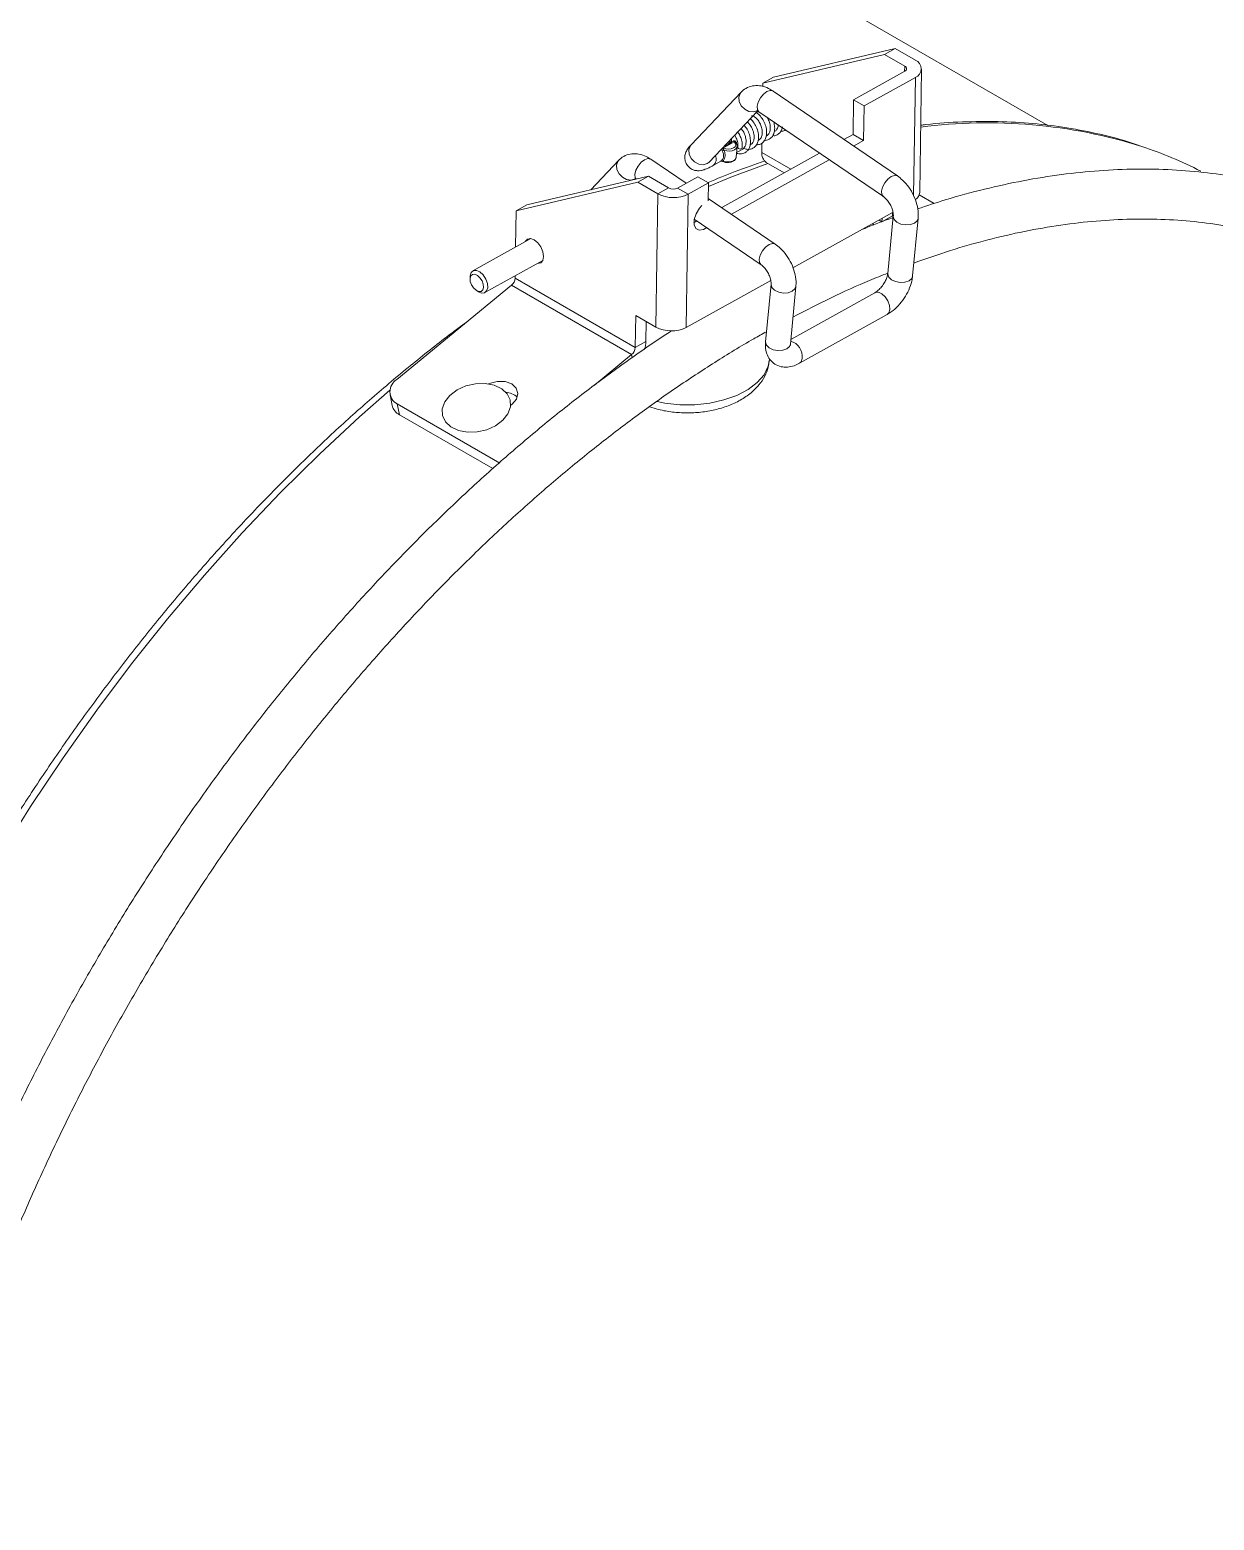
# Model space of a CAD drawing. Header units: inches. Extents: x 1 to 63.1, y 0.7 to 40.3.
# Drawn here: x 29.54 to 33.167, y 27.718 to 32.284 of the extents above; entities that cross this region are included whole.
import ezdxf

# ---------------------------------------------------------------- set-up
doc = ezdxf.new("R2010")
doc.units = ezdxf.units.IN
doc.header["$MEASUREMENT"] = 0
doc.layers.add('OBJECT', color=7, linetype='Continuous')

msp = doc.modelspace()

# ---------------------------------------------------------------- linework, layer by layer
at = {"layer": 'OBJECT', "linetype": 'Continuous', "lineweight": 15}
for p, q in [((32.6571, 31.9911, 1.1656), (30.457, 33.2612, 1.1656)), ((32.1572, 32.2084, 1.1656), (31.7847, 32.1207, 1.1656)), ((32.1897, 32.2265, 1.1656), (31.8171, 32.1388, 1.1656)), ((32.1572, 32.2084, 1.1656), (32.1897, 32.2265, 1.1656)), ((32.1572, 32.2084, 1.1656), (32.2191, 32.1726, 1.1656)), ((32.1897, 32.2265, 1.1656), (32.2516, 32.1907, 1.1656)), ((32.2191, 32.1569, 1.1656), (32.0624, 32.0696, 1.1656)), ((32.2191, 32.1726, 1.1656), (32.2189, 32.1568, 1.1656)), ((32.2651, 31.7858, 1.1656), (32.2708, 32.1639, 1.1656)), ((31.7847, 32.1207, 1.1656), (31.7845, 32.1103, 1.1656)), ((31.7847, 32.1207, 1.1656), (31.8171, 32.1388, 1.1656)), ((32.0949, 32.0509, 1.1656), (32.2516, 32.1382, 1.1656)), ((32.2516, 32.1382, 1.1656), (32.2462, 31.7767, 1.1656)), ((31.7179, 32.093, 1.1656), (31.5646, 31.9316, 1.1656)), ((32.1967, 31.8363, 1.1656), (31.8157, 32.0964, 1.1656)), ((32.0624, 32.0696, 1.1656), (32.0608, 31.9637, 1.1656)), ((32.0624, 32.0696, 1.1656), (32.0949, 32.0509, 1.1656)), ((31.6201, 31.8789, 1.1656), (31.7679, 32.0344, 1.1656)), ((31.7719, 32.0336, 1.1656), (31.7643, 32.0294, 1.1656)), ((31.7726, 32.0332, 1.1656), (32.1536, 31.7731, 1.1656)), ((32.0933, 31.945, 1.1656), (32.0949, 32.0509, 1.1656)), ((31.8196, 31.9726, 1.1656), (31.8239, 31.975, 1.1656)), ((31.6715, 31.9267, 1.1656), (31.6644, 31.9228, 1.1656)), ((31.6665, 31.9277, 1.1656), (31.6693, 31.9293, 1.1656)), ((31.6704, 31.9279, 1.1656), (31.6693, 31.9293, 1.1656)), ((31.6715, 31.9267, 1.1656), (31.6704, 31.9279, 1.1656)), ((31.6715, 31.9267, 1.1656), (31.6806, 31.9318, 1.1656)), ((31.6806, 31.9318, 1.1656), (31.6896, 31.9368, 1.1656)), ((31.6874, 31.9394, 1.1656), (31.6945, 31.9434, 1.1656)), ((31.6883, 31.9378, 1.1656), (31.6874, 31.9394, 1.1656)), ((31.6896, 31.9368, 1.1656), (31.6883, 31.9378, 1.1656)), ((31.6967, 31.9408, 1.1656), (31.6896, 31.9368, 1.1656)), ((31.7026, 31.8935, 1.1656), (31.7058, 31.9268, 1.1656)), ((31.704, 31.9082, 1.1656), (31.725, 31.9199, 1.1656)), ((31.7058, 31.9273, 1.1656), (31.7058, 31.9268, 1.1656)), ((31.7456, 31.9313, 1.1656), (31.7497, 31.9337, 1.1656)), ((31.7702, 31.9451, 1.1656), (31.7738, 31.9471, 1.1656)), ((31.7819, 31.937, 1.1656), (31.7815, 31.9086, 1.1656)), ((31.7947, 31.9587, 1.1656), (31.7992, 31.9612, 1.1656)), ((32.0608, 31.9637, 1.1656), (32.0329, 31.9482, 1.1656)), ((32.0608, 31.9637, 1.1656), (32.0933, 31.945, 1.1656)), ((32.0626, 31.9279, 1.1656), (32.0933, 31.945, 1.1656)), ((31.3435, 31.8844, 1.1656), (31.2575, 31.7939, 1.1656)), ((31.5496, 31.8139, 1.1656), (31.4413, 31.8878, 1.1656)), ((31.6327, 31.8685, 1.1656), (31.6555, 31.8812, 1.1656)), ((31.9582, 31.9065, 1.1656), (31.6585, 31.7396, 1.1656)), ((31.6882, 31.7193, 1.1656), (31.9879, 31.8862, 1.1656)), ((31.7815, 31.9086, 1.1656), (31.8701, 31.8575, 1.1656)), ((31.7951, 31.8777, 1.1656), (31.8497, 31.8461, 1.1656)), ((31.4339, 31.8354, 1.1656), (31.0613, 31.7477, 1.1656)), ((31.4014, 31.8173, 1.1656), (31.4339, 31.8354, 1.1656)), ((31.4339, 31.8354, 1.1656), (31.4958, 31.7996, 1.1656)), ((31.5235, 31.7994, 1.1656), (31.5858, 31.8341, 1.1656)), ((31.5858, 31.8341, 1.1656), (31.6183, 31.8153, 1.1656)), ((31.4014, 31.8173, 1.1656), (31.0289, 31.7296, 1.1656)), ((31.4014, 31.8173, 1.1656), (31.4633, 31.7816, 1.1656)), ((31.4633, 31.7816, 1.1656), (31.4572, 31.3731, 1.1656)), ((31.4633, 31.7816, 1.1656), (31.4958, 31.7996, 1.1656)), ((31.5235, 31.7994, 1.1656), (31.5559, 31.7806, 1.1656)), ((31.5559, 31.7806, 1.1656), (31.6183, 31.8153, 1.1656)), ((31.6183, 31.8153, 1.1656), (31.6174, 31.7597, 1.1656)), ((31.0289, 31.7296, 1.1656), (31.0613, 31.7477, 1.1656)), ((31.5559, 31.7806, 1.1656), (31.5498, 31.3722, 1.1656)), ((31.8223, 31.6277, 1.1656), (31.6176, 31.7675, 1.1656)), ((32.2635, 31.7781, 1.1656), (32.309, 31.7518, 1.1656)), ((31.0289, 31.7296, 1.1656), (31.0272, 31.6187, 1.1656)), ((31.5827, 31.6986, 1.1656), (31.5736, 31.6923, 1.1656)), ((31.5746, 31.7041, 1.1656), (31.7791, 31.5645, 1.1656)), ((31.8768, 31.5544, 1.1656), (32.1832, 31.7251, 1.1656)), ((32.1406, 31.7013, 1.1656), (32.1495, 31.6962, 1.1656)), ((32.182, 31.7143, 1.1656), (32.1495, 31.6962, 1.1656)), ((32.1497, 31.7064, 1.1656), (32.1495, 31.6962, 1.1656)), ((32.1841, 31.7136, 1.1656), (32.1672, 31.5372, 1.1656)), ((32.1821, 31.7245, 1.1656), (32.182, 31.7143, 1.1656)), ((32.1837, 31.7092, 1.1656), (32.1825, 31.7099, 1.1656)), ((32.2433, 31.5299, 1.1656), (32.2603, 31.7063, 1.1656)), ((31.0736, 31.6446, 1.1656), (30.8964, 31.5458, 1.1656)), ((32.1202, 31.69, 1.1656), (32.1256, 31.6869, 1.1656)), ((30.9336, 31.479, 1.1656), (31.1108, 31.5777, 1.1656)), ((30.8879, 31.5275, 1.1656), (30.8879, 31.5202, 1.1656)), ((31.0259, 31.5304, 1.1656), (31.0258, 31.5232, 1.1656)), ((31.3938, 31.3107, 1.1656), (31.0258, 31.5232, 1.1656)), ((31.5498, 31.3722, 1.1656), (31.8087, 31.5164, 1.1656)), ((31.0148, 31.5015, 1.1656), (30.6635, 31.2125, 1.1656)), ((30.9074, 31.4853, 1.1656), (30.9135, 31.4815, 1.1656)), ((31.0148, 31.5015, 1.1656), (31.3828, 31.289, 1.1656)), ((31.8097, 31.505, 1.1656), (31.7927, 31.3286, 1.1656)), ((31.8689, 31.3213, 1.1656), (31.8859, 31.4976, 1.1656)), ((32.1279, 31.4787, 1.1656), (31.8702, 31.3351, 1.1656)), ((31.3953, 31.4089, 1.1656), (31.3938, 31.3107, 1.1656)), ((31.3953, 31.4089, 1.1656), (31.4572, 31.3731, 1.1656)), ((31.4272, 31.3904, 1.1656), (31.4263, 31.3288, 1.1656)), ((31.8968, 31.2623, 1.1656), (32.1652, 31.4118, 1.1656)), ((31.3938, 31.3107, 1.1656), (31.4263, 31.3288, 1.1656)), ((31.269, 31.1954, 1.1656), (31.3828, 31.289, 1.1656)), ((31.3828, 31.289, 1.1656), (31.3847, 31.2798, 1.1656)), ((30.6427, 31.1658, 1.1656), (30.6494, 31.133, 1.1656)), ((30.6647, 31.1377, 1.1656), (30.9786, 30.9565, 1.1656)), ((30.6647, 31.1377, 1.1656), (30.6714, 31.1049, 1.1656)), ((30.6714, 31.1049, 1.1656), (30.9578, 30.9396, 1.1656)), ((31.0128, 31.1337, 1.1656), (31.0165, 31.1368, 1.1656))]:
    msp.add_line(p, q, dxfattribs=at)
at = {"layer": 'OBJECT', "linetype": 'Continuous', "lineweight": 15, "elevation": 1.1656, "flags": 128}
for points in [[(31.7179, 32.093), (31.7151, 32.0894), (31.7111, 32.0778), (31.7123, 32.0645), (31.7186, 32.0516), (31.729, 32.0409), (31.742, 32.0341), (31.7555, 32.0323), (31.7675, 32.0357)], [(31.797, 32.0948), (31.7865, 32.0868), (31.7771, 32.0754), (31.7703, 32.0624), (31.7671, 32.0498), (31.7681, 32.0394), (31.7726, 32.0332)], [(31.8157, 32.0964), (31.8153, 32.0967), (31.8072, 32.0983), (31.797, 32.0948)], [(31.5646, 31.9316), (31.5618, 31.9281), (31.5577, 31.9165), (31.559, 31.9032), (31.5653, 31.8902), (31.5757, 31.8795), (31.5887, 31.8728), (31.6022, 31.8709), (31.6142, 31.8744), (31.6201, 31.8789)], [(31.6644, 31.9228), (31.6717, 31.9199), (31.68, 31.9188), (31.688, 31.9195), (31.6948, 31.922), (31.6996, 31.926), (31.7016, 31.9308), (31.7006, 31.936), (31.6967, 31.9408)], [(31.7058, 31.9268), (31.7055, 31.9252), (31.7028, 31.9202), (31.6977, 31.9162), (31.6907, 31.9135), (31.6825, 31.9124), (31.6738, 31.9129), (31.6656, 31.9151)], [(31.7102, 31.92), (31.7087, 31.9213), (31.7082, 31.9227), (31.7082, 31.9228)], [(31.7217, 31.9226), (31.7212, 31.9212), (31.7197, 31.92), (31.7175, 31.9192), (31.715, 31.9189), (31.7124, 31.9192), (31.7102, 31.92)], [(31.3969, 31.8298), (31.3931, 31.8271), (31.381, 31.8237), (31.3675, 31.8255), (31.3546, 31.8323), (31.3441, 31.8429), (31.3378, 31.8559), (31.3366, 31.8692), (31.3407, 31.8808), (31.3438, 31.8847)], [(31.396, 31.8265), (31.3936, 31.8308), (31.3927, 31.8411), (31.3958, 31.8538), (31.4026, 31.8668), (31.412, 31.8782), (31.4226, 31.8862)], [(31.4226, 31.8862), (31.4327, 31.8897), (31.4409, 31.8881), (31.4413, 31.8878)], [(31.7999, 31.8749), (31.687, 31.8328), (31.6181, 31.8043)], [(31.6624, 31.8818), (31.6706, 31.8796), (31.6793, 31.8791), (31.6875, 31.8802), (31.6945, 31.8829), (31.6996, 31.887), (31.7023, 31.8919), (31.7026, 31.8935)], [(32.178, 31.8347), (32.1674, 31.8267), (32.158, 31.8153), (32.1512, 31.8023), (32.1481, 31.7897), (32.149, 31.7793), (32.1533, 31.7733)], [(32.1967, 31.8363), (32.1963, 31.8366), (32.1881, 31.8382), (32.178, 31.8347)], [(31.5979, 31.7453), (31.5905, 31.7373), (31.5801, 31.7207), (31.5744, 31.7029), (31.5741, 31.6868), (31.5795, 31.6751), (31.5895, 31.6698), (31.6025, 31.6718), (31.6129, 31.678)], [(32.2491, 31.6916), (32.2367, 31.6872), (32.2221, 31.6863), (32.2075, 31.689), (32.1952, 31.6949), (32.1869, 31.703), (32.1841, 31.7123), (32.1841, 31.7136)], [(32.2603, 31.7063), (32.2574, 31.6987), (32.2491, 31.6916)], [(31.094, 31.5683), (31.0946, 31.5683), (31.1043, 31.5702), (31.1108, 31.5776), (31.1132, 31.5895), (31.1112, 31.6039), (31.105, 31.6187), (31.0955, 31.6316), (31.0843, 31.6408), (31.073, 31.6446), (31.0633, 31.6427), (31.0568, 31.6353), (31.0568, 31.6352)], [(31.7789, 31.5647), (31.7746, 31.5707), (31.7736, 31.581), (31.7768, 31.5937), (31.7836, 31.6067), (31.793, 31.6181), (31.8036, 31.6261)], [(31.8036, 31.6261), (31.8137, 31.6296), (31.8219, 31.628), (31.8223, 31.6277)], [(30.8879, 31.5275), (30.8881, 31.5308), (30.8912, 31.5409), (30.898, 31.5466), (30.9073, 31.5471), (30.9179, 31.5424), (30.9279, 31.5331), (30.936, 31.5206), (30.9409, 31.5069), (30.9419, 31.494), (30.9387, 31.484), (30.932, 31.4782), (30.9226, 31.4777), (30.9135, 31.4815)], [(30.888, 31.5228), (30.8887, 31.513), (30.8925, 31.5025), (30.8986, 31.4931), (30.9063, 31.486), (30.9143, 31.4824), (30.9214, 31.4828), (30.9265, 31.4872), (30.9289, 31.4948), (30.9282, 31.5046), (30.9245, 31.515), (30.9183, 31.5245), (30.9107, 31.5316), (30.9027, 31.5352), (30.8956, 31.5348), (30.8904, 31.5304), (30.888, 31.5228)], [(32.2322, 31.5152), (32.2198, 31.5108), (32.2051, 31.5099), (32.1905, 31.5126), (32.1782, 31.5185), (32.17, 31.5267), (32.1671, 31.5359), (32.1672, 31.5372)], [(32.2433, 31.5299), (32.2405, 31.5224), (32.2322, 31.5152)], [(31.8097, 31.505), (31.8096, 31.5036), (31.8125, 31.4944), (31.8207, 31.4862), (31.8331, 31.4804), (31.8477, 31.4777), (31.8623, 31.4786), (31.8747, 31.4829)], [(31.8747, 31.4829), (31.883, 31.4901), (31.8859, 31.4977)], [(32.1735, 31.4269), (32.1725, 31.4397), (32.1676, 31.4534), (32.1595, 31.4659), (32.1494, 31.4752), (32.1389, 31.48), (32.1296, 31.4794), (32.1279, 31.4787)], [(32.1652, 31.4118), (32.1703, 31.4168), (32.1735, 31.4269)], [(31.7927, 31.3286), (31.7926, 31.3273), (31.7955, 31.318), (31.8037, 31.3099), (31.8161, 31.304), (31.8307, 31.3013), (31.8453, 31.3022), (31.8577, 31.3066)], [(31.8577, 31.3066), (31.866, 31.3137), (31.8689, 31.3213)], [(31.4609, 31.1449), (31.4842, 31.1403), (31.5299, 31.1353), (31.5764, 31.1353), (31.6221, 31.1402), (31.6654, 31.1499), (31.705, 31.164), (31.7394, 31.1821), (31.7674, 31.2035), (31.7882, 31.2275), (31.8009, 31.2533), (31.8049, 31.2731)], [(31.8968, 31.2623), (31.9019, 31.2672), (31.9051, 31.2773)], [(31.0039, 31.1076), (30.9884, 31.0878), (30.9663, 31.0711), (30.9394, 31.0589), (30.9098, 31.0521), (30.8801, 31.0512), (30.8526, 31.0564), (30.8294, 31.0673), (30.8126, 31.0829), (30.8034, 31.102), (30.8027, 31.123), (30.8104, 31.1442), (30.8259, 31.164), (30.848, 31.1807), (30.8749, 31.1929), (30.9045, 31.1998), (30.9342, 31.2006), (30.9617, 31.1954), (30.9849, 31.1845), (31.0017, 31.1689), (31.0109, 31.1499), (31.0116, 31.1288), (31.0039, 31.1076)], [(31.0165, 31.1368), (31.0299, 31.1526), (31.0344, 31.17), (31.0294, 31.1863), (31.0155, 31.199), (30.9949, 31.2062), (30.9708, 31.2068), (30.9467, 31.2006), (30.944, 31.1995)], [(30.6426, 31.18), (30.5497, 31.0986), (30.4277, 30.9853), (30.3076, 30.8665), (30.1897, 30.7425), (30.0741, 30.6134), (29.9613, 30.4797), (29.8513, 30.3416), (29.7446, 30.1995), (29.6412, 30.0535), (29.5415, 29.9041), (29.4457, 29.7517)]]:
    msp.add_lwpolyline(points, dxfattribs=at)
at = {"layer": 'OBJECT', "linetype": 'Continuous', "lineweight": 15}
for centre, radius, start, end in [((32.2163, 32.1648, 1.1656), 0.00836, 289.9296, 70.0894), ((32.242, 32.1644, 1.1656), 0.0279, 289.9301, 70.0872), ((32.4725, 30.4213, 1.1656), 1.5779, 72.5475, 97.4443), ((31.668, 31.9279, 1.1656), 0.0062, 217.0541, 234.9518), ((31.7007, 31.9464, 1.1656), 0.0069, 205.721, 234.1328), ((31.7056, 31.9313, 1.1656), 0.006, 106.9557, 119.0998), ((32.5358, 30.6952, 1.1656), 1.2978, 62.9448, 71.5862), ((31.6155, 31.8883, 1.1656), 0.0262, 310.9655, 24.6145), ((31.6591, 31.8789, 1.1656), 0.00442, 40.657, 108.5557), ((31.6675, 31.904, 1.1656), 0.0113, 99.6098, 128.1351), ((31.8151, 31.9049, 1.1656), 0.0338, 173.7382, 233.6163), ((31.5105, 31.8723, 1.1656), 0.1023, 242.4829, 296.3567), ((31.5099, 31.8268, 1.1656), 0.0306, 242.481, 296.358), ((32.2355, 31.7886, 1.1656), 0.0297, 303.2633, 354.4567), ((32.1954, 31.7137, 1.1656), 0.0134, 177.5855, 202.1725), ((30.995, 31.5251, 1.1656), 0.0308, 309.9361, 356.428), ((31.5044, 31.4638, 1.1656), 0.1023, 242.4829, 296.3567), ((31.3427, 31.3314, 1.1656), 0.0836, 341.6725, 358.2758), ((31.8548, 31.2824, 1.1656), 0.0505, 354.283, 72.7793), ((31.363, 31.3127, 1.1656), 0.0308, 309.9361, 356.428), ((30.6854, 31.1754, 1.1656), 0.043, 120.5523, 241.26), ((30.9923, 31.116, 1.1656), 0.0582, 46.466, 84.9606), ((30.6909, 31.1428, 1.1656), 0.0426, 193.2807, 242.8745)]:
    msp.add_arc(centre, radius, start, end, dxfattribs=at)
for points, knots in [([(31.8157, 32.0964, 1.1656), (31.8113, 32.0992, 1.1656), (31.7999, 32.1064, 1.1656), (31.7804, 32.1129, 1.1656), (31.7581, 32.114, 1.1656), (31.7372, 32.1082, 1.1656), (31.7244, 32.0996, 1.1656), (31.7187, 32.0938, 1.1656), (31.7179, 32.093, 1.1656)], [0, 0, 0, 0, 0.1423044, 0.3639644, 0.5700469, 0.769182, 0.968286, 1, 1, 1, 1]), ([(31.7252, 31.921, 1.1656), (31.7288, 31.9197, 1.1656), (31.7362, 31.9172, 1.1656), (31.7462, 31.9178, 1.1656), (31.7546, 31.9209, 1.1656), (31.7626, 31.9269, 1.1656), (31.7685, 31.9364, 1.1656), (31.7717, 31.9494, 1.1656), (31.7715, 31.9646, 1.1656), (31.7669, 31.9825, 1.1656), (31.7581, 31.9985, 1.1656), (31.7507, 32.0087, 1.1656), (31.7463, 32.0113, 1.1656), (31.7461, 32.0115, 1.1656)], [0, 0, 0, 0, 0.088384, 0.1807631, 0.243416, 0.3143737, 0.4289483, 0.5117039, 0.6234069, 0.7493878, 0.8695382, 0.9922024, 1, 1, 1, 1]), ([(31.75, 32.0204, 1.1656), (31.7509, 32.0205, 1.1656), (31.7527, 32.0208, 1.1656), (31.7589, 32.0181, 1.1656), (31.7663, 32.0119, 1.1656), (31.7739, 32.0014, 1.1656), (31.7801, 31.988, 1.1656), (31.783, 31.9741, 1.1656), (31.7827, 31.9618, 1.1656), (31.7792, 31.9526, 1.1656), (31.7758, 31.9482, 1.1656), (31.7732, 31.9473, 1.1656), (31.7728, 31.9471, 1.1656)], [0, 0, 0, 0, 0.088492, 0.176989, 0.281677, 0.404891, 0.526369, 0.648141, 0.760517, 0.869787, 0.977824, 1, 1, 1, 1]), ([(31.7646, 31.9318, 1.1656), (31.7689, 31.9321, 1.1656), (31.7761, 31.9326, 1.1656), (31.7841, 31.9379, 1.1656), (31.79, 31.9445, 1.1656), (31.7945, 31.9538, 1.1656), (31.7968, 31.9674, 1.1656), (31.7952, 31.9841, 1.1656), (31.7892, 32.0016, 1.1656), (31.78, 32.0165, 1.1656), (31.7712, 32.0263, 1.1656), (31.7657, 32.0288, 1.1656), (31.7643, 32.0294, 1.1656)], [0, 0, 0, 0, 0.111411, 0.185831, 0.250098, 0.344052, 0.448151, 0.580348, 0.705536, 0.82741, 0.957218, 1, 1, 1, 1]), ([(31.766, 32.0366, 1.1656), (31.766, 32.0367, 1.1656), (31.7658, 32.0367, 1.1656), (31.7693, 32.0354, 1.1656), (31.772, 32.0336, 1.1656), (31.7726, 32.0332, 1.1656)], [0, 0, 0, 0, 0.357067, 0.853662, 1, 1, 1, 1]), ([(31.797, 32.0166, 1.1656), (31.7989, 32.0135, 1.1656), (31.8032, 32.0064, 1.1656), (31.8069, 31.9935, 1.1656), (31.8079, 31.9812, 1.1656), (31.8061, 31.9709, 1.1656), (31.8026, 31.9641, 1.1656), (31.7993, 31.9622, 1.1656), (31.798, 31.9614, 1.1656)], [0, 0, 0, 0, 0.153925, 0.355849, 0.540142, 0.693958, 0.879274, 1, 1, 1, 1]), ([(31.7038, 31.9064, 1.1656), (31.7051, 31.9058, 1.1656), (31.7103, 31.9035, 1.1656), (31.7202, 31.9037, 1.1656), (31.731, 31.9072, 1.1656), (31.7384, 31.9142, 1.1656), (31.7433, 31.9222, 1.1656), (31.7465, 31.9325, 1.1656), (31.747, 31.9466, 1.1656), (31.744, 31.963, 1.1656), (31.737, 31.9794, 1.1656), (31.7304, 31.9878, 1.1656), (31.7273, 31.9917, 1.1656)], [0, 0, 0, 0, 0.035457, 0.138646, 0.26502, 0.344713, 0.414625, 0.517188, 0.621168, 0.75068, 0.880874, 1, 1, 1, 1]), ([(31.7217, 31.9226, 1.1656), (31.7218, 31.9281, 1.1656), (31.7219, 31.9385, 1.1656), (31.7174, 31.9537, 1.1656), (31.7124, 31.9645, 1.1656), (31.7089, 31.9695, 1.1656), (31.7078, 31.9712, 1.1656)], [0, 0, 0, 0, 0.339382, 0.63426, 0.877859, 1, 1, 1, 1]), ([(31.7179, 31.9818, 1.1656), (31.7195, 31.98, 1.1656), (31.7237, 31.9752, 1.1656), (31.7293, 31.9639, 1.1656), (31.7332, 31.9499, 1.1656), (31.7336, 31.9368, 1.1656), (31.7309, 31.9273, 1.1656), (31.7273, 31.9218, 1.1656), (31.7247, 31.9206, 1.1656), (31.7236, 31.9201, 1.1656)], [0, 0, 0, 0, 0.103184, 0.274527, 0.449912, 0.632907, 0.789324, 0.914812, 1, 1, 1, 1]), ([(31.7367, 32.0017, 1.1656), (31.7392, 31.9995, 1.1656), (31.7447, 31.9947, 1.1656), (31.7519, 31.9825, 1.1656), (31.7571, 31.9681, 1.1656), (31.7586, 31.9538, 1.1656), (31.7564, 31.9427, 1.1656), (31.7528, 31.9363, 1.1656), (31.7501, 31.9348, 1.1656), (31.7492, 31.9342, 1.1656)], [0, 0, 0, 0, 0.141327, 0.309227, 0.4720899, 0.6407007, 0.8012171, 0.9307508, 1, 1, 1, 1]), ([(31.7899, 31.9456, 1.1656), (31.7905, 31.9455, 1.1656), (31.794, 31.945, 1.1656), (31.8, 31.9468, 1.1656), (31.8086, 31.9511, 1.1656), (31.8156, 31.9592, 1.1656), (31.8203, 31.9713, 1.1656), (31.8217, 31.9858, 1.1656), (31.8191, 31.997, 1.1656), (31.8179, 32.0023, 1.1656)], [0, 0, 0, 0, 0.0281044, 0.147262, 0.2671667, 0.4495087, 0.6033333, 0.8098317, 1, 1, 1, 1]), ([(31.8151, 31.9598, 1.1656), (31.817, 31.9597, 1.1656), (31.8217, 31.9593, 1.1656), (31.828, 31.962, 1.1656), (31.8348, 31.9665, 1.1656), (31.8413, 31.9743, 1.1656), (31.8435, 31.9822, 1.1656), (31.8447, 31.9866, 1.1656)], [0, 0, 0, 0, 0.13164, 0.314026, 0.46838, 0.709331, 1, 1, 1, 1]), ([(31.8318, 31.9928, 1.1656), (31.8316, 31.991, 1.1656), (31.8312, 31.9856, 1.1656), (31.8274, 31.9785, 1.1656), (31.8243, 31.9746, 1.1656), (31.8213, 31.974, 1.1656), (31.8213, 31.974, 1.1656)], [0, 0, 0, 0, 0.1866069, 0.5294456, 0.9973592, 1, 1, 1, 1]), ([(31.8392, 31.9729, 1.1656), (31.8439, 31.9731, 1.1656), (31.8495, 31.9734, 1.1656), (31.8536, 31.9768, 1.1656), (31.8543, 31.9774, 1.1656)], [0, 0, 0, 0, 0.819271, 1, 1, 1, 1]), ([(32.9395, 31.9286, 1.1656), (32.9316, 31.9315, 1.1656), (32.8921, 31.9458, 1.1656), (32.8177, 31.9647, 1.1656), (32.7165, 31.985, 1.1656), (32.6122, 31.9979, 1.1656), (32.5053, 32.004, 1.1656), (32.3958, 32.0025, 1.1656), (32.3166, 31.9983, 1.1656), (32.2734, 31.9924, 1.1656), (32.2682, 31.9917, 1.1656)], [0, 0, 0, 0, 0.039201, 0.195174, 0.351324, 0.50769, 0.664296, 0.821146, 0.97823, 1, 1, 1, 1]), ([(31.5646, 31.9316, 1.1656), (31.5624, 31.9292, 1.1656), (31.557, 31.9233, 1.1656), (31.5504, 31.9139, 1.1656), (31.5453, 31.8998, 1.1656), (31.5454, 31.8847, 1.1656), (31.551, 31.8704, 1.1656), (31.5614, 31.8595, 1.1656), (31.5736, 31.8537, 1.1656), (31.5848, 31.852, 1.1656), (31.5953, 31.8528, 1.1656), (31.6062, 31.8557, 1.1656), (31.6179, 31.8606, 1.1656), (31.628, 31.8659, 1.1656), (31.6327, 31.8685, 1.1656)], [0, 0, 0, 0, 0.074675, 0.178535, 0.266825, 0.342863, 0.423012, 0.509801, 0.57893, 0.640957, 0.703468, 0.781602, 0.897684, 1, 1, 1, 1]), ([(31.6594, 31.9203, 1.1656), (31.6593, 31.92, 1.1656), (31.659, 31.9186, 1.1656), (31.6594, 31.9159, 1.1656), (31.6601, 31.9139, 1.1656), (31.6605, 31.9129, 1.1656)], [0, 0, 0, 0, 0.124126, 0.565299, 1, 1, 1, 1]), ([(31.6656, 31.9151, 1.1656), (31.6652, 31.9158, 1.1656), (31.6644, 31.917, 1.1656), (31.6636, 31.9191, 1.1656), (31.6634, 31.9208, 1.1656), (31.6635, 31.9219, 1.1656), (31.664, 31.9225, 1.1656), (31.6643, 31.9227, 1.1656), (31.6644, 31.9228, 1.1656)], [0, 0, 0, 0, 0.255362, 0.508642, 0.705994, 0.854151, 0.935616, 1, 1, 1, 1]), ([(31.6692, 31.9311, 1.1656), (31.6711, 31.9311, 1.1656), (31.6744, 31.9311, 1.1656), (31.6778, 31.9322, 1.1656), (31.6792, 31.9327, 1.1656)], [0, 0, 0, 0, 0.573611, 1, 1, 1, 1]), ([(31.6704, 31.9279, 1.1656), (31.6721, 31.9289, 1.1656), (31.675, 31.9306, 1.1656), (31.678, 31.9321, 1.1656), (31.6792, 31.9327, 1.1656)], [0, 0, 0, 0, 0.569571, 1, 1, 1, 1]), ([(31.6839, 31.941, 1.1656), (31.6832, 31.9394, 1.1656), (31.6818, 31.9364, 1.1656), (31.6791, 31.9345, 1.1656), (31.6779, 31.9336, 1.1656)], [0, 0, 0, 0, 0.5109553, 1, 1, 1, 1]), ([(31.6779, 31.9336, 1.1656), (31.6779, 31.9336, 1.1656), (31.678, 31.9335, 1.1656), (31.6781, 31.9335, 1.1656), (31.6782, 31.9335, 1.1656), (31.6783, 31.9334, 1.1656), (31.6786, 31.9331, 1.1656), (31.679, 31.9329, 1.1656), (31.6792, 31.9327, 1.1656)], [0, 0, 0, 0, 0.103676, 0.183621, 0.239876, 0.309607, 0.406763, 1, 1, 1, 1]), ([(31.6857, 31.9403, 1.1656), (31.6845, 31.9386, 1.1656), (31.6825, 31.9356, 1.1656), (31.6802, 31.9336, 1.1656), (31.6792, 31.9327, 1.1656)], [0, 0, 0, 0, 0.573608, 1, 1, 1, 1]), ([(31.6883, 31.9378, 1.1656), (31.6865, 31.937, 1.1656), (31.6835, 31.9354, 1.1656), (31.6805, 31.9335, 1.1656), (31.6792, 31.9327, 1.1656)], [0, 0, 0, 0, 0.569571, 1, 1, 1, 1]), ([(31.6806, 31.9318, 1.1656), (31.6805, 31.9318, 1.1656), (31.6804, 31.9318, 1.1656), (31.6804, 31.9318, 1.1656), (31.6803, 31.9318, 1.1656), (31.6802, 31.9319, 1.1656), (31.6798, 31.9322, 1.1656), (31.6795, 31.9325, 1.1656), (31.6792, 31.9327, 1.1656)], [0, 0, 0, 0, 0.085663, 0.152125, 0.201796, 0.268162, 0.369791, 1, 1, 1, 1]), ([(31.6839, 31.941, 1.1656), (31.6845, 31.9424, 1.1656), (31.6852, 31.9443, 1.1656), (31.6848, 31.9464, 1.1656), (31.6847, 31.9469, 1.1656)], [0, 0, 0, 0, 0.722167, 1, 1, 1, 1]), ([(31.6857, 31.9403, 1.1656), (31.6854, 31.9404, 1.1656), (31.6848, 31.9407, 1.1656), (31.6842, 31.9409, 1.1656), (31.6839, 31.941, 1.1656)], [0, 0, 0, 0, 0.500434, 1, 1, 1, 1]), ([(31.6874, 31.9394, 1.1656), (31.6872, 31.9396, 1.1656), (31.6866, 31.9399, 1.1656), (31.686, 31.9401, 1.1656), (31.6857, 31.9403, 1.1656)], [0, 0, 0, 0, 0.4997927, 1, 1, 1, 1]), ([(31.6881, 31.9505, 1.1656), (31.6885, 31.9485, 1.1656), (31.6891, 31.9447, 1.1656), (31.688, 31.9411, 1.1656), (31.6874, 31.9394, 1.1656)], [0, 0, 0, 0, 0.524359, 1, 1, 1, 1]), ([(31.7039, 31.937, 1.1656), (31.7037, 31.9376, 1.1656), (31.7034, 31.9392, 1.1656), (31.7021, 31.9414, 1.1656), (31.7002, 31.943, 1.1656), (31.6982, 31.9439, 1.1656), (31.6963, 31.9441, 1.1656), (31.6951, 31.9436, 1.1656), (31.6945, 31.9434, 1.1656)], [0, 0, 0, 0, 0.131318, 0.341994, 0.527367, 0.685964, 0.840957, 1, 1, 1, 1]), ([(31.7006, 31.9394, 1.1656), (31.7004, 31.9396, 1.1656), (31.6998, 31.9402, 1.1656), (31.6988, 31.9408, 1.1656), (31.6978, 31.941, 1.1656), (31.6971, 31.941, 1.1656), (31.6968, 31.9408, 1.1656), (31.6967, 31.9408, 1.1656)], [0, 0, 0, 0, 0.200129, 0.49517, 0.754201, 0.853496, 1, 1, 1, 1]), ([(31.6983, 31.9613, 1.1656), (31.7001, 31.9583, 1.1656), (31.7042, 31.9512, 1.1656), (31.7074, 31.9402, 1.1656), (31.7087, 31.9302, 1.1656), (31.7084, 31.9253, 1.1656), (31.7082, 31.9228, 1.1656)], [0, 0, 0, 0, 0.255032, 0.603199, 0.79779, 1, 1, 1, 1]), ([(31.7055, 31.9274, 1.1656), (31.7055, 31.9292, 1.1656), (31.7055, 31.9332, 1.1656), (31.703, 31.9372, 1.1656), (31.7009, 31.9391, 1.1656), (31.7006, 31.9394, 1.1656)], [0, 0, 0, 0, 0.412376, 0.915443, 1, 1, 1, 1]), ([(31.4413, 31.8878, 1.1656), (31.4368, 31.8906, 1.1656), (31.4254, 31.8977, 1.1656), (31.4059, 31.9042, 1.1656), (31.3836, 31.9054, 1.1656), (31.3628, 31.8996, 1.1656), (31.3499, 31.891, 1.1656), (31.3442, 31.8852, 1.1656), (31.3435, 31.8844, 1.1656)], [0, 0, 0, 0, 0.1423041, 0.3639637, 0.5700459, 0.769182, 0.9682837, 1, 1, 1, 1]), ([(31.791, 31.8823, 1.1656), (31.7607, 31.8719, 1.1656), (31.703, 31.8522, 1.1656), (31.6447, 31.8277, 1.1656), (31.6171, 31.816, 1.1656)], [0, 0, 0, 0, 0.526302, 1, 1, 1, 1]), ([(31.6176, 31.8762, 1.1656), (31.6176, 31.8761, 1.1656), (31.6174, 31.8759, 1.1656), (31.6182, 31.877, 1.1656), (31.6195, 31.8783, 1.1656), (31.6201, 31.8789, 1.1656)], [0, 0, 0, 0, 0.06842, 0.597944, 1, 1, 1, 1]), ([(31.6577, 31.8831, 1.1656), (31.6573, 31.8828, 1.1656), (31.6565, 31.882, 1.1656), (31.6557, 31.8813, 1.1656), (31.6556, 31.8812, 1.1656), (31.6555, 31.8812, 1.1656)], [0, 0, 0, 0, 0.256222, 0.667388, 1, 1, 1, 1]), ([(31.6556, 31.8812, 1.1656), (31.6556, 31.8812, 1.1656), (31.656, 31.8814, 1.1656), (31.6568, 31.8817, 1.1656), (31.6581, 31.8818, 1.1656), (31.6593, 31.8817, 1.1656), (31.6598, 31.8813, 1.1656), (31.6598, 31.8813, 1.1656)], [0, 0, 0, 0, 0.067968, 0.293067, 0.567553, 0.975495, 1, 1, 1, 1]), ([(31.6577, 31.8831, 1.1656), (31.6582, 31.8837, 1.1656), (31.6609, 31.8864, 1.1656), (31.6634, 31.8911, 1.1656), (31.6648, 31.8985, 1.1656), (31.6639, 31.9051, 1.1656), (31.6615, 31.9107, 1.1656), (31.6605, 31.9129, 1.1656)], [0, 0, 0, 0, 0.079053, 0.395284, 0.500113, 0.801896, 1, 1, 1, 1]), ([(31.6582, 31.8821, 1.1656), (31.6603, 31.8811, 1.1656), (31.6653, 31.8787, 1.1656), (31.6718, 31.8771, 1.1656), (31.6754, 31.8774, 1.1656), (31.6757, 31.8774, 1.1656)], [0, 0, 0, 0, 0.400834, 0.954961, 1, 1, 1, 1]), ([(31.6598, 31.8813, 1.1656), (31.6598, 31.8813, 1.1656), (31.6599, 31.8812, 1.1656), (31.6605, 31.8812, 1.1656), (31.6613, 31.8814, 1.1656), (31.6621, 31.8817, 1.1656), (31.6624, 31.8818, 1.1656)], [0, 0, 0, 0, 0.00821, 0.347429, 0.748623, 1, 1, 1, 1]), ([(31.6656, 31.9151, 1.1656), (31.6665, 31.9127, 1.1656), (31.6687, 31.9065, 1.1656), (31.6693, 31.8992, 1.1656), (31.668, 31.8909, 1.1656), (31.6656, 31.8857, 1.1656), (31.6629, 31.8825, 1.1656), (31.6624, 31.8818, 1.1656)], [0, 0, 0, 0, 0.195366, 0.499929, 0.606173, 0.922576, 1, 1, 1, 1]), ([(31.6757, 31.8774, 1.1656), (31.6789, 31.8775, 1.1656), (31.6857, 31.8776, 1.1656), (31.6943, 31.881, 1.1656), (31.7, 31.8861, 1.1656), (31.7027, 31.8907, 1.1656), (31.7024, 31.8931, 1.1656), (31.7024, 31.8933, 1.1656)], [0, 0, 0, 0, 0.2459135, 0.5181883, 0.7619122, 0.978155, 1, 1, 1, 1]), ([(32.2603, 31.7063, 1.1656), (32.2606, 31.7115, 1.1656), (32.2613, 31.7254, 1.1656), (32.2572, 31.7492, 1.1656), (32.2473, 31.7766, 1.1656), (32.2321, 31.8022, 1.1656), (32.2148, 31.8226, 1.1656), (32.2021, 31.8323, 1.1656), (32.1967, 31.8363, 1.1656)], [0, 0, 0, 0, 0.110198, 0.295648, 0.483159, 0.67134, 0.862108, 1, 1, 1, 1]), ([(34.5361, 29.8301, 1.1656), (34.536, 29.8551, 1.1656), (34.5355, 29.9276, 1.1656), (34.5306, 30.0451, 1.1656), (34.5195, 30.1813, 1.1656), (34.5029, 30.3138, 1.1656), (34.4809, 30.4424, 1.1656), (34.4534, 30.5668, 1.1656), (34.4205, 30.6867, 1.1656), (34.3823, 30.8019, 1.1656), (34.3388, 30.9122, 1.1656), (34.2902, 31.0173, 1.1656), (34.2366, 31.1169, 1.1656), (34.1779, 31.211, 1.1656), (34.1145, 31.2992, 1.1656), (34.0465, 31.3814, 1.1656), (33.9739, 31.4574, 1.1656), (33.8971, 31.5272, 1.1656), (33.816, 31.5905, 1.1656), (33.731, 31.6473, 1.1656), (33.6422, 31.6976, 1.1656), (33.5497, 31.7411, 1.1656), (33.4538, 31.7778, 1.1656), (33.3545, 31.8078, 1.1656), (33.2521, 31.8309, 1.1656), (33.1467, 31.847, 1.1656), (33.0386, 31.8562, 1.1656), (32.9279, 31.8584, 1.1656), (32.8148, 31.8535, 1.1656), (32.6996, 31.8417, 1.1656), (32.5825, 31.8228, 1.1656), (32.4636, 31.7968, 1.1656), (32.3556, 31.768, 1.1656), (32.2868, 31.7449, 1.1656), (32.2585, 31.7354, 1.1656)], [0, 0, 0, 0, 0.017038, 0.049365, 0.081698, 0.11403, 0.146357, 0.178673, 0.210973, 0.243247, 0.275488, 0.307686, 0.33983, 0.371912, 0.403924, 0.435862, 0.467724, 0.499516, 0.531247, 0.562932, 0.594588, 0.626237, 0.657892, 0.689576, 0.721306, 0.753095, 0.784953, 0.816884, 0.848886, 0.880954, 0.913083, 0.945262, 0.977482, 1, 1, 1, 1]), ([(32.1536, 31.7731, 1.1656), (32.1551, 31.772, 1.1656), (32.1592, 31.769, 1.1656), (32.1668, 31.761, 1.1656), (32.1748, 31.7492, 1.1656), (32.181, 31.7356, 1.1656), (32.184, 31.7233, 1.1656), (32.1843, 31.7164, 1.1656), (32.1842, 31.714, 1.1656), (32.1841, 31.7136, 1.1656)], [0, 0, 0, 0, 0.104419, 0.266647, 0.443558, 0.62923, 0.813308, 0.964146, 1, 1, 1, 1]), ([(32.184, 31.709, 1.1656), (32.1559, 31.699, 1.1656), (32.1239, 31.6876, 1.1656), (32.0917, 31.6736, 1.1656), (32.0878, 31.6719, 1.1656)], [0, 0, 0, 0, 0.877796, 1, 1, 1, 1]), ([(32.2471, 31.5694, 1.1656), (32.2796, 31.581, 1.1656), (32.3509, 31.6065, 1.1656), (32.4592, 31.6377, 1.1656), (32.5722, 31.6647, 1.1656), (32.6835, 31.6847, 1.1656), (32.7927, 31.6981, 1.1656), (32.8998, 31.7047, 1.1656), (33.0045, 31.7044, 1.1656), (33.1067, 31.6974, 1.1656), (33.2062, 31.6836, 1.1656), (33.3028, 31.6629, 1.1656), (33.3933, 31.637, 1.1656), (33.4498, 31.6146, 1.1656), (33.4765, 31.604, 1.1656)], [0, 0, 0, 0, 0.071073, 0.155738, 0.240447, 0.325222, 0.410089, 0.495079, 0.580224, 0.665555, 0.751103, 0.836887, 0.922916, 1, 1, 1, 1]), ([(31.8859, 31.4976, 1.1656), (31.8861, 31.5028, 1.1656), (31.8868, 31.5168, 1.1656), (31.8828, 31.5406, 1.1656), (31.8728, 31.568, 1.1656), (31.8577, 31.5936, 1.1656), (31.8404, 31.614, 1.1656), (31.8276, 31.6237, 1.1656), (31.8223, 31.6277, 1.1656)], [0, 0, 0, 0, 0.110198, 0.295648, 0.48316, 0.671341, 0.862107, 1, 1, 1, 1]), ([(31.7791, 31.5645, 1.1656), (31.7807, 31.5633, 1.1656), (31.7847, 31.5604, 1.1656), (31.7923, 31.5524, 1.1656), (31.8003, 31.5406, 1.1656), (31.8065, 31.527, 1.1656), (31.8096, 31.5147, 1.1656), (31.8099, 31.5078, 1.1656), (31.8097, 31.5054, 1.1656), (31.8097, 31.505, 1.1656)], [0, 0, 0, 0, 0.104419, 0.266647, 0.443555, 0.629227, 0.813304, 0.964146, 1, 1, 1, 1]), ([(31.8769, 31.404, 1.1656), (31.9159, 31.4241, 1.1656), (31.9944, 31.4643, 1.1656), (32.0913, 31.5086, 1.1656), (32.1487, 31.5312, 1.1656), (32.1673, 31.5385, 1.1656)], [0, 0, 0, 0, 0.40079, 0.806786, 1, 1, 1, 1]), ([(32.1672, 31.5372, 1.1656), (32.1669, 31.5356, 1.1656), (32.1664, 31.5315, 1.1656), (32.1634, 31.5219, 1.1656), (32.1574, 31.5095, 1.1656), (32.1485, 31.4965, 1.1656), (32.1385, 31.486, 1.1656), (32.1315, 31.4807, 1.1656), (32.1286, 31.479, 1.1656), (32.1279, 31.4787, 1.1656)], [0, 0, 0, 0, 0.103868, 0.254866, 0.425, 0.610161, 0.799436, 0.955224, 1, 1, 1, 1]), ([(32.1652, 31.4118, 1.1656), (32.1695, 31.4144, 1.1656), (32.1814, 31.4217, 1.1656), (32.1994, 31.438, 1.1656), (32.2178, 31.461, 1.1656), (32.2322, 31.4868, 1.1656), (32.2406, 31.5102, 1.1656), (32.2426, 31.5245, 1.1656), (32.2433, 31.5299, 1.1656)], [0, 0, 0, 0, 0.108413, 0.301837, 0.493402, 0.68529, 0.881097, 1, 1, 1, 1]), ([(30.8767, 31.3879, 1.1656), (30.8692, 31.3825, 1.1656), (30.8216, 31.3483, 1.1656), (30.7348, 31.2798, 1.1656), (30.6166, 31.1822, 1.1656), (30.4997, 31.0789, 1.1656), (30.3844, 30.9706, 1.1656), (30.2709, 30.8573, 1.1656), (30.1594, 30.7394, 1.1656), (30.0502, 30.6171, 1.1656), (29.9434, 30.4906, 1.1656), (29.8392, 30.3602, 1.1656), (29.7379, 30.2261, 1.1656), (29.6396, 30.0886, 1.1656), (29.5446, 29.948, 1.1656), (29.453, 29.8045, 1.1656), (29.3651, 29.6585, 1.1656), (29.2809, 29.5102, 1.1656), (29.2007, 29.3599, 1.1656), (29.1246, 29.208, 1.1656), (29.0528, 29.0547, 1.1656), (28.9854, 28.9003, 1.1656), (28.9225, 28.7451, 1.1656), (28.8643, 28.5894, 1.1656), (28.8109, 28.4336, 1.1656), (28.7624, 28.278, 1.1656), (28.7188, 28.1227, 1.1656), (28.6808, 27.9684, 1.1656), (28.6563, 27.86, 1.1656), (28.6459, 27.8036, 1.1656), (28.6449, 27.7978, 1.1656)], [0, 0, 0, 0, 0.007143, 0.045194, 0.08324, 0.121281, 0.159316, 0.197347, 0.235372, 0.273393, 0.311411, 0.349424, 0.387435, 0.425443, 0.46345, 0.501454, 0.539459, 0.577463, 0.615467, 0.653472, 0.691478, 0.729487, 0.767497, 0.805511, 0.843528, 0.881549, 0.919575, 0.957606, 0.995643, 1, 1, 1, 1]), ([(31.5032, 31.3603, 1.1656), (31.4963, 31.356, 1.1656), (31.4484, 31.3256, 1.1656), (31.3599, 31.2634, 1.1656), (31.2378, 31.1735, 1.1656), (31.1168, 31.0774, 1.1656), (30.9969, 30.976, 1.1656), (30.8785, 30.8693, 1.1656), (30.7618, 30.7576, 1.1656), (30.647, 30.6411, 1.1656), (30.5342, 30.52, 1.1656), (30.4238, 30.3945, 1.1656), (30.3158, 30.265, 1.1656), (30.2106, 30.1316, 1.1656), (30.1083, 29.9945, 1.1656), (30.0091, 29.8542, 1.1656), (29.9133, 29.7107, 1.1656), (29.8209, 29.5645, 1.1656), (29.7321, 29.4158, 1.1656), (29.6472, 29.2648, 1.1656), (29.5663, 29.1119, 1.1656), (29.4895, 28.9573, 1.1656), (29.4171, 28.8013, 1.1656), (29.349, 28.6444, 1.1656), (29.2855, 28.4866, 1.1656), (29.2267, 28.3284, 1.1656), (29.1728, 28.17, 1.1656), (29.1237, 28.0118, 1.1656), (29.0796, 27.854, 1.1656), (29.0407, 27.697, 1.1656), (29.0069, 27.541, 1.1656), (28.9783, 27.3863, 1.1656), (28.955, 27.2332, 1.1656), (28.9376, 27.0823, 1.1656), (28.9279, 26.98, 1.1656), (28.9254, 26.9289, 1.1656), (28.9253, 26.9265, 1.1656)], [0, 0, 0, 0, 0.005155, 0.036238, 0.067315, 0.098387, 0.129452, 0.16051, 0.191562, 0.222608, 0.253649, 0.284684, 0.315714, 0.34674, 0.377763, 0.408783, 0.4398, 0.470817, 0.501832, 0.532847, 0.563863, 0.59488, 0.625898, 0.656919, 0.687942, 0.71897, 0.750002, 0.781039, 0.812082, 0.84313, 0.874186, 0.905249, 0.93632, 0.967398, 0.998484, 1, 1, 1, 1]), ([(29.0795, 26.9299, 1.1656), (29.0807, 26.9508, 1.1656), (29.0849, 27.0192, 1.1656), (29.0975, 27.1377, 1.1656), (29.1171, 27.2851, 1.1656), (29.1423, 27.4347, 1.1656), (29.1726, 27.5859, 1.1656), (29.2081, 27.7384, 1.1656), (29.2486, 27.8921, 1.1656), (29.2941, 28.0464, 1.1656), (29.3445, 28.2012, 1.1656), (29.3998, 28.3562, 1.1656), (29.4597, 28.5109, 1.1656), (29.5242, 28.6651, 1.1656), (29.5932, 28.8185, 1.1656), (29.6665, 28.9708, 1.1656), (29.744, 29.1216, 1.1656), (29.8255, 29.2706, 1.1656), (29.9109, 29.4176, 1.1656), (29.9999, 29.5623, 1.1656), (30.0924, 29.7042, 1.1656), (30.1882, 29.8433, 1.1656), (30.2871, 29.9791, 1.1656), (30.389, 30.1114, 1.1656), (30.4935, 30.24, 1.1656), (30.6005, 30.3645, 1.1656), (30.7098, 30.4848, 1.1656), (30.8211, 30.6005, 1.1656), (30.9342, 30.7115, 1.1656), (31.0489, 30.8175, 1.1656), (31.1649, 30.9184, 1.1656), (31.282, 31.0138, 1.1656), (31.4, 31.1037, 1.1656), (31.5186, 31.1879, 1.1656), (31.6375, 31.2659, 1.1656), (31.7299, 31.3229, 1.1656), (31.7826, 31.3519, 1.1656), (31.7956, 31.359, 1.1656)], [0, 0, 0, 0, 0.0130536, 0.0426285, 0.0722093, 0.1017966, 0.1313905, 0.160991, 0.190598, 0.2202111, 0.2498297, 0.2794535, 0.3090819, 0.3387141, 0.3683496, 0.3979878, 0.427628, 0.4572694, 0.4869114, 0.5165534, 0.5461944, 0.5758338, 0.6054708, 0.6351048, 0.6647351, 0.6943611, 0.723982, 0.7535974, 0.7832065, 0.8128088, 0.8424039, 0.8719915, 0.9015713, 0.9311433, 0.9607078, 0.9902653, 1, 1, 1, 1]), ([(31.7927, 31.3286, 1.1656), (31.7924, 31.3235, 1.1656), (31.7918, 31.3109, 1.1656), (31.7955, 31.2919, 1.1656), (31.8053, 31.2732, 1.1656), (31.8207, 31.2589, 1.1656), (31.84, 31.2509, 1.1656), (31.8606, 31.2498, 1.1656), (31.8797, 31.2538, 1.1656), (31.8914, 31.2596, 1.1656), (31.8968, 31.2623, 1.1656)], [0, 0, 0, 0, 0.0953095, 0.2368086, 0.3675739, 0.4953763, 0.6295023, 0.7568019, 0.8883443, 1, 1, 1, 1]), ([(31.8688, 31.3175, 1.1656), (31.8688, 31.3174, 1.1656), (31.8689, 31.3169, 1.1656), (31.8689, 31.3195, 1.1656), (31.8689, 31.3213, 1.1656)], [0, 0, 0, 0, 0.309559, 1, 1, 1, 1]), ([(31.4376, 31.1294, 1.1656), (31.4468, 31.1263, 1.1656), (31.469, 31.1188, 1.1656), (31.5076, 31.1124, 1.1656), (31.5514, 31.1095, 1.1656), (31.5953, 31.1118, 1.1656), (31.6382, 31.1191, 1.1656), (31.679, 31.1313, 1.1656), (31.7166, 31.1487, 1.1656), (31.7484, 31.1703, 1.1656), (31.7733, 31.1952, 1.1656), (31.7908, 31.2219, 1.1656), (31.8017, 31.2475, 1.1656), (31.8032, 31.2644, 1.1656), (31.8038, 31.2712, 1.1656)], [0, 0, 0, 0, 0.063707, 0.15489, 0.245742, 0.336616, 0.427948, 0.520227, 0.614006, 0.70948, 0.793065, 0.872416, 0.948555, 1, 1, 1, 1]), ([(29.0208, 25.8631, 1.1656), (29.0215, 25.8605, 1.1656), (29.0325, 25.8175, 1.1656), (29.0588, 25.7383, 1.1656), (29.1002, 25.6261, 1.1656), (29.1473, 25.5195, 1.1656), (29.1994, 25.4181, 1.1656), (29.2565, 25.3223, 1.1656), (29.3184, 25.2323, 1.1656), (29.3851, 25.1482, 1.1656), (29.4563, 25.0702, 1.1656), (29.5318, 24.9985, 1.1656), (29.6116, 24.9332, 1.1656), (29.6954, 24.8743, 1.1656), (29.783, 24.8221, 1.1656), (29.8744, 24.7765, 1.1656), (29.9693, 24.7376, 1.1656), (30.0675, 24.7056, 1.1656), (30.169, 24.6803, 1.1656), (30.2734, 24.662, 1.1656), (30.3807, 24.6507, 1.1656), (30.4907, 24.6464, 1.1656), (30.6031, 24.649, 1.1656), (30.7176, 24.6587, 1.1656), (30.8342, 24.6754, 1.1656), (30.9525, 24.6991, 1.1656), (31.0723, 24.7298, 1.1656), (31.1934, 24.7673, 1.1656), (31.3155, 24.8116, 1.1656), (31.4383, 24.8627, 1.1656), (31.5617, 24.9203, 1.1656), (31.6853, 24.9845, 1.1656), (31.8089, 25.0549, 1.1656), (31.9324, 25.1316, 1.1656), (32.0553, 25.2143, 1.1656), (32.1776, 25.3029, 1.1656), (32.299, 25.3971, 1.1656), (32.4192, 25.4969, 1.1656), (32.5381, 25.602, 1.1656), (32.6554, 25.7121, 1.1656), (32.7708, 25.8272, 1.1656), (32.8842, 25.9469, 1.1656), (32.9954, 26.071, 1.1656), (33.1042, 26.1993, 1.1656), (33.2102, 26.3316, 1.1656), (33.3135, 26.4675, 1.1656), (33.4136, 26.6069, 1.1656), (33.5105, 26.7494, 1.1656), (33.604, 26.8948, 1.1656), (33.6939, 27.0428, 1.1656), (33.78, 27.1931, 1.1656), (33.8622, 27.3455, 1.1656), (33.9403, 27.4995, 1.1656), (34.0141, 27.6551, 1.1656), (34.0835, 27.8118, 1.1656), (34.1484, 27.9693, 1.1656), (34.2087, 28.1274, 1.1656), (34.2642, 28.2858, 1.1656), (34.3148, 28.4441, 1.1656), (34.3604, 28.602, 1.1656), (34.4009, 28.7593, 1.1656), (34.4363, 28.9157, 1.1656), (34.4665, 29.0708, 1.1656), (34.4914, 29.2244, 1.1656), (34.5109, 29.3761, 1.1656), (34.5251, 29.5258, 1.1656), (34.5336, 29.6704, 1.1656), (34.536, 29.7712, 1.1656), (34.5361, 29.8233, 1.1656), (34.5361, 29.8301, 1.1656)], [0, 0, 0, 0, 0.0009709, 0.0163836, 0.0317816, 0.0471603, 0.062515, 0.0778413, 0.0931352, 0.1083941, 0.1236169, 0.1388052, 0.1539626, 0.1690954, 0.184212, 0.199322, 0.214433, 0.2295544, 0.2446953, 0.2598629, 0.2750621, 0.2902956, 0.3055636, 0.3208643, 0.3361947, 0.3515506, 0.3669278, 0.3823217, 0.3977282, 0.4131438, 0.4285652, 0.4439899, 0.4594159, 0.4748413, 0.4902649, 0.5056862, 0.5211045, 0.5365198, 0.5519319, 0.5673407, 0.5827465, 0.5981493, 0.6135495, 0.6289472, 0.6443429, 0.6597366, 0.6751289, 0.69052, 0.7059103, 0.7213, 0.7366895, 0.7520792, 0.7674693, 0.7828602, 0.798252, 0.8136453, 0.8290404, 0.8444375, 0.8598371, 0.8752393, 0.8906446, 0.9060532, 0.9214653, 0.9368812, 0.9523008, 0.9677242, 0.9831514, 0.9977681, 1, 1, 1, 1])]:
    msp.add_open_spline(points, degree=3, knots=knots, dxfattribs=at)

doc.saveas('drawing.dxf')
